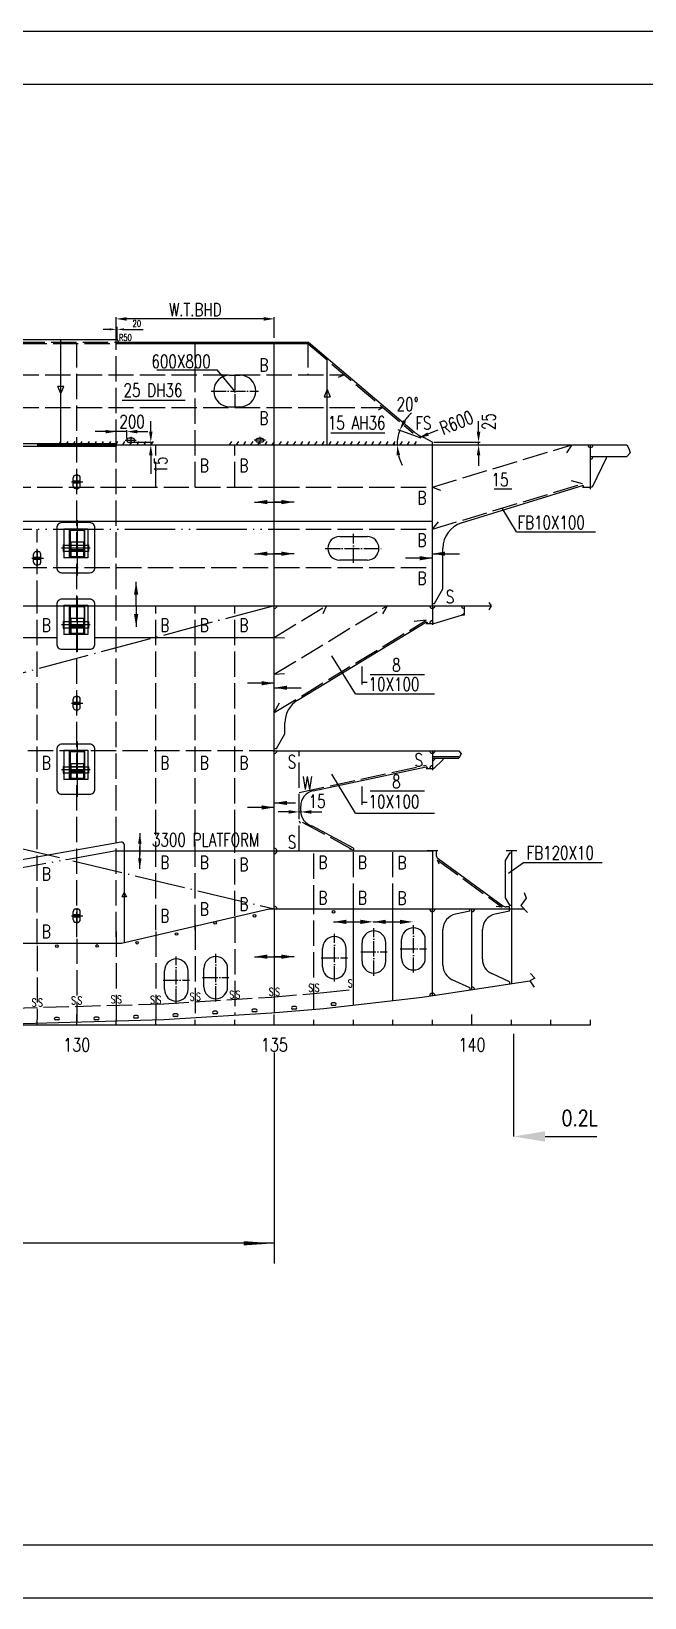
# Model space of a CAD drawing. Extents: x 415680 to 564480, y 322172 to 354547.
# Drawn here: x 510728 to 522369, y 322272 to 351972 of the extents above; entities that cross this region are included whole.
import ezdxf
from ezdxf.enums import TextEntityAlignment as Align

# ---------------------------------------------------------------- set-up
doc = ezdxf.new("R2010")
doc.units = 0
doc.header["$LTSCALE"] = 40
doc.header["$MEASUREMENT"] = 0
for name, pattern in [('ACAD_ISO02W100', [15, 12, -3]), ('ACAD_ISO04W100', [30.5, 24, -3, 0.5, -3]), ('ACAD_ISO05W100', [34, 24, -3, 0.5, -3, 0.5, -3]), ('DASHDOT', [1, 0.5, -0.25, 0, -0.25]), ('HIDDEN', [0.375, 0.25, -0.125])]:
    doc.linetypes.add(name, pattern=pattern)
doc.layers.get('0').update_dxf_attribs({"linetype": 'CONTINUOUS'})
doc.layers.get('DEFPOINTS').update_dxf_attribs({"linetype": 'CONTINUOUS'})
for name, color, linetype in [('BEAR', 7, 'CONTINUOUS'), ('BT_ENG', 7, 'CONTINUOUS'), ('C-CEN', 4, 'ACAD_ISO04W100'), ('C-CON', 4, 'CONTINUOUS'), ('C-DAS', 4, 'ACAD_ISO02W100'), ('FRAME', 7, 'CONTINUOUS'), ('TEXT-ENG', 7, 'CONTINUOUS'), ('Y-CON', 2, 'CONTINUOUS'), ('Y-DAS', 2, 'ACAD_ISO02W100'), ('Y-PH', 2, 'ACAD_ISO05W100')]:
    doc.layers.add(name, color=color, linetype=linetype)
doc.styles.add('ROMANS', font='romans.shx', dxfattribs={"width": 0.75, "height": 250, "bigfont": 'hzdx.shx'})
doc.dimstyles.new('DM-100', dxfattribs={"dimscale": 0, "dimtxt": 250, "dimasz": 200, "dimexe": 30, "dimexo": 30, "dimgap": 50, "dimtad": 1, "dimdec": 0, "dimzin": 0, "dimdsep": 46, "dimtxsty": 'ROMANS', "dimcen": 0, "dimclrd": 1, "dimclre": 1, "dimclrt": 1, "dimadec": 0, "dimazin": 0, "dimtfac": 1, "dimtdec": 0, "dimtmove": 0, "dimatfit": 3, "dimfxl": 1, "dimtolj": 1, "dimtzin": 0, "dimarcsym": 0})

# ---------------------------------------------------------------- blocks, each defined once
blk = doc.blocks.new('A$C2C786277')
at = {"layer": 'C-CEN', "ltscale": 0.1}
for p, q in [((0, 67), (210, 67)), ((105, 135), (105, 0))]:
    blk.add_line(p, q, dxfattribs=at)
at = {"layer": 'C-CON'}
for p, q in [((143, 105), (67, 105)), ((67, 30), (143, 30))]:
    blk.add_line(p, q, dxfattribs=at)
for centre, start, end in [((67, 67), 90, 270), ((143, 67), 270, 90)]:
    blk.add_arc(centre, 37.5, start, end, dxfattribs=at)
blk = doc.blocks.new('*D24')
at = {"color": 1, "linetype": 'ByBlock', "transparency": 16777216}
for p, q in [((515610, 337170), (515410, 337170)), ((515810, 337170), (515840, 337170)), ((515810, 337170), (515840, 337170)), ((516040, 337170), (516240, 337170))]:
    blk.add_line(p, q, dxfattribs=at)
for points in [[(515610, 337204), (515610, 337137), (515810, 337170)], [(516040, 337204), (516040, 337137), (515840, 337170)]]:
    blk.add_solid(points, dxfattribs=at)
at = {"layer": 'DEFPOINTS', "color": 0, "linetype": 'ByBlock', "transparency": 16777216}
for p in [(515810, 337170), (515840, 337170), (515840, 337170)]:
    blk.add_point(p, dxfattribs=at)
at = {"color": 1, "linetype": 'ByBlock', "transparency": 16777216, "insert": (516152, 337373), "char_height": 250, "attachment_point": 5, "style": 'ROMANS'}
blk.add_mtext('\\A1;15', dxfattribs=at)
blk = doc.blocks.new('A$C75882CA2')
at = {"layer": 'C-CON'}
for p, q in [((0, 57), (136, 114)), ((0, 57), (136, 0)), ((136, 0), (136, 114))]:
    blk.add_line(p, q, dxfattribs=at)
blk = doc.blocks.new('POT')
at = {"color": 90, "linetype": 'Continuous'}
for p, q in [((-0.99, 0), (1.17, 0)), ((-0.68, -0.75), (-0.68, 0.75)), ((-0.68, 0.2), (0.68, 0.2)), ((-0.18, 1.25), (0.18, 1.25)), ((0, 1.44), (0, -1.52)), ((0.68, -0.75), (0.68, 0.75)), ((-0.68, -0.2), (0.68, -0.2)), ((-0.18, -1.25), (0.18, -1.25))]:
    blk.add_line(p, q, dxfattribs=at)
for centre, start, end in [((-0.18, 0.75), 90, 180), ((0.18, 0.75), 0, 90), ((-0.18, -0.75), 180, 270), ((0.18, -0.75), 270, 0)]:
    blk.add_arc(centre, 0.5, start, end, dxfattribs=at)
blk = doc.blocks.new('*D123')
at = {"color": 1, "linetype": 'ByBlock', "transparency": 16777216}
blk.add_line((518444, 344410), (518073, 344261), dxfattribs=at)
blk.add_solid([(518246, 344366), (518271, 344304), (518073, 344261)], dxfattribs=at)
at = {"layer": 'DEFPOINTS', "color": 0, "linetype": 'ByBlock', "transparency": 16777216}
for p in [(518073, 344261), (518629, 344485)]:
    blk.add_point(p, dxfattribs=at)
at = {"color": 1, "linetype": 'ByBlock', "transparency": 16777216, "insert": (518797, 344552), "char_height": 250, "attachment_point": 5, "rotation": 21.9196, "style": 'ROMANS'}
blk.add_mtext('\\A1;R600', dxfattribs=at)
blk = doc.blocks.new('*D124')
at = {"color": 1, "linetype": 'ByBlock', "transparency": 16777216}
blk.add_line((518129, 344257), (517691, 344417), dxfattribs=at)
for start, end in [(131.5234, 145.7617), (160, 180), (194.2383, 208.4766)]:
    blk.add_arc((518477, 344130), 807, start, end, dxfattribs=at)
for points in [[(517840, 344569), (517781, 344600), (517719, 344406)], [(517662, 343928), (517728, 343936), (517670, 344130)]]:
    blk.add_solid(points, dxfattribs=at)
at = {"layer": 'DEFPOINTS', "color": 0, "linetype": 'ByBlock', "transparency": 16777216}
for p in [(517676, 344224), (518157, 344247), (510840, 344130), (518340, 344180), (522028, 344130)]:
    blk.add_point(p, dxfattribs=at)
at = {"color": 1, "linetype": 'ByBlock', "transparency": 16777216, "insert": (517870, 344901), "char_height": 250, "attachment_point": 5, "style": 'ROMANS'}
blk.add_mtext('\\A1;20°', dxfattribs=at)
blk = doc.blocks.new('A$C71C01ADF')
at = {"color": 5, "linetype": 'HIDDEN'}
for p, q in [((-2.55, 3.7), (2, 3.7)), ((-2.55, 3.7), (-2.55, -1.85)), ((-1.55, 3.7), (-1.55, -1.85)), ((-1.55, 3.55), (1.4, 3.55)), ((1.4, 3.7), (1.4, -1.85)), ((2, 3.7), (2, -1.85)), ((-2.67, 0.63), (-2.55, 0.63)), ((-2.67, 0.63), (-2.67, -0.63)), ((-2.55, 0.58), (2, 0.58)), ((-2.53, 0.58), (-2.54, 0.57)), ((-2.54, 0.57), (-2.54, -0.57)), ((-2.53, 0.58), (-2.53, -0.58)), ((1.98, 0.58), (1.99, 0.57)), ((1.98, 0.58), (1.98, -0.58)), ((1.99, 0.57), (1.99, -0.57)), ((2.12, 0.63), (2, 0.63)), ((2.12, 0.63), (2.12, -0.63)), ((-2.67, -0.63), (-2.55, -0.63)), ((-2.55, -0.58), (2, -0.58)), ((2, -1.85), (-2.55, -1.85)), ((-2.53, -0.58), (-2.54, -0.57)), ((1.4, -1.76), (-1.55, -1.76)), ((1.98, -0.58), (1.99, -0.57)), ((2.12, -0.63), (2, -0.63))]:
    blk.add_line(p, q, dxfattribs=at)
at = {"color": 3, "linetype": 'DASHDOT'}
for p, q in [((0, 5.35), (0, -5.15)), ((2.42, 0), (-2.97, 0))]:
    blk.add_line(p, q, dxfattribs=at)
at = {"color": 1, "linetype": 'Continuous'}
blk.add_line((-1.25, 0.6), (1.25, 0.6), dxfattribs=at)
at = {"color": 7, "linetype": 'Continuous'}
for p, q in [((-1.25, -0.23), (1.25, -0.23)), ((-1.25, -0.35), (1.25, -0.35))]:
    blk.add_line(p, q, dxfattribs=at)
for points in [[(3.35, -3.65), (3.35, 3.85, 0.414214), (2.35, 4.85), (-2.9, 4.85, 0.414214), (-3.9, 3.85), (-3.9, -3.65, 0.414214), (-2.9, -4.65), (2.35, -4.65, 0.414214)], [(1.08, -1.65), (-1.08, -1.65, -0.414214), (-1.28, -1.45), (-1.28, 3.25, -0.414214), (-1.08, 3.45), (1.08, 3.45, -0.414214), (1.28, 3.25), (1.28, -1.45, -0.414214)], [(1.05, -1.65, 0.414214), (1.25, -1.45), (1.25, 1.15), (-1.25, 1.15), (-1.25, -1.45, 0.414214), (-1.05, -1.65)]]:
    blk.add_lwpolyline(points, format="xyb", close=True, dxfattribs=at)

msp = doc.modelspace()

# ---------------------------------------------------------------- linework, layer by layer
at = {"color": 2}
for p, q in [((418280, 350971.6), (563380, 350971.6)), ((418280, 323271.6), (563380, 323271.6))]:
    msp.add_line(p, q, dxfattribs=at)
at = {"color": 3, "linetype": 'ByBlock', "ltscale": 1.5}
for p, q in [((512215, 346320.3, 50), (512090, 346320.3, 50)), ((512340, 346320.3, 50), (512360, 346320.3, 50)), ((512485, 346320.3, 50), (512851.7, 346320.3, 50))]:
    msp.add_line(p, q, dxfattribs=at)
at = {"color": 1, "linetype": 'ByBlock'}
for p, q in [((512340, 346110.3), (512340, 346548.7)), ((515140, 346518.7), (512540, 346518.7)), ((515340, 346159.8), (515340, 346548.7)), ((512995.5, 344380.4), (512995.5, 344580.4)), ((519215.8, 344380.4), (519215.8, 344580.4)), ((512340, 344381.3), (511941.2, 344381.3)), ((512340, 344247.9), (512340, 344411.3)), ((512540, 344381.3), (512340, 344381.3)), ((512540, 344381.3), (512340, 344381.3)), ((512540, 344247.9), (512540, 344411.3)), ((512740, 344381.3), (512940, 344381.3)), ((512645, 344180.4), (513025.5, 344180.4)), ((512645, 344130.4), (513025.5, 344130.4)), ((512995.5, 344180.4), (512995.5, 344130.4)), ((512995.5, 344180.4), (512995.5, 344130.4)), ((512995.5, 343930.4), (512995.5, 343579.9)), ((518370, 344180.4), (519245.8, 344180.4)), ((518370, 344130.4), (519245.8, 344130.4)), ((519215.8, 344130.4), (519215.8, 344180.4)), ((519215.8, 344130.4), (519215.8, 344180.4)), ((519215.8, 343930.4), (519215.8, 343730.4))]:
    msp.add_line(p, q, dxfattribs=at)
at = {"linetype": 'ByBlock', "ltscale": 1.5}
for p, q in [((512340, 346050.3, 50), (512340, 346370.3, 50)), ((512360, 346130.3, 50), (512360, 346370.3, 50))]:
    msp.add_line(p, q, dxfattribs=at)
at = {"ltscale": 1.5}
for p, q in [((512340, 346080.3, 50), (515985.8, 346080.3, 50)), ((512340, 346050.3, 50), (515974.8, 346050.3, 50))]:
    msp.add_line(p, q, dxfattribs=at)
for p, q in [((515985.8, 346080.3), (517993.6, 344376.1)), ((516340, 344130.4), (516340, 345740.3)), ((514490, 345450.3), (514690, 345450.3)), ((516669.9, 345460.3), (516553.3, 345408.2)), ((514490, 344850.3), (514690, 344850.3)), ((517400.4, 344840.3), (517307.9, 344791.2)), ((518340, 344180.4), (518176.7, 344269.8)), ((511249.9, 344130.4), (511290.8, 344197)), ((511384.9, 344130.4), (511425.8, 344197)), ((511519.9, 344130.4), (511560.8, 344197)), ((511654.9, 344130.4), (511695.8, 344197)), ((511789.9, 344130.4), (511830.8, 344197)), ((511924.9, 344130.4), (511965.8, 344197)), ((512059.9, 344130.4), (512100.8, 344197)), ((512194.9, 344130.4), (512235.8, 344197)), ((512329.9, 344130.4), (512370.8, 344197)), ((512340, 344155.4), (512340, 344105.4)), ((512464.9, 344130.4), (512505.8, 344197)), ((512599.9, 344130.4), (512640.8, 344197)), ((512734.9, 344130.4), (512775.8, 344197)), ((512869.9, 344130.4), (512910.8, 344197)), ((513004.9, 344130.4), (513045.8, 344197)), ((514489.9, 344130.4), (514530.8, 344197)), ((514624.9, 344130.4), (514665.8, 344197)), ((514759.9, 344130.4), (514800.8, 344197)), ((514894.9, 344130.4), (514935.8, 344197)), ((515029.9, 344130.4), (515070.8, 344197)), ((515164.9, 344130.4), (515205.8, 344197)), ((515299.9, 344130.4), (515340.8, 344197)), ((515434.9, 344130.4), (515475.8, 344197)), ((515569.9, 344130.4), (515610.8, 344197)), ((515704.9, 344130.4), (515745.8, 344197)), ((515839.9, 344130.4), (515880.8, 344197)), ((515974.9, 344130.4), (516015.8, 344197)), ((516109.9, 344130.4), (516150.8, 344197)), ((516244.9, 344130.4), (516285.8, 344197)), ((516379.9, 344130.4), (516420.8, 344197)), ((516514.9, 344130.4), (516555.8, 344197)), ((516649.9, 344130.4), (516690.8, 344197)), ((516784.9, 344130.4), (516825.8, 344197)), ((516919.9, 344130.4), (516960.8, 344197)), ((517054.9, 344130.4), (517095.8, 344197)), ((517189.9, 344130.4), (517230.8, 344197)), ((517324.9, 344130.4), (517365.8, 344197)), ((517459.9, 344130.4), (517500.8, 344197)), ((517594.9, 344130.4), (517635.8, 344197)), ((517729.9, 344130.4), (517770.8, 344197)), ((517864.9, 344130.4), (517905.8, 344197)), ((517999.9, 344130.4), (518040.8, 344197)), ((518340, 344130.4), (518340, 344180.4)), ((520987.2, 344130.4), (520883.8, 343979.9)), ((518892.1, 342648.8), (521189, 343360.2)), ((521185.7, 343390.4), (520977.1, 343447.5)), ((514963.2, 343045.2), (515474.3, 343045.2)), ((515716.8, 343045.2), (515340, 343045.2)), ((518340, 343330.3), (518490.5, 343274.4)), ((519510.4, 343296.9), (519845.2, 343296.9)), ((518340, 342530.3), (518457.2, 342668.8)), ((518540, 341398.2), (518540, 342171.2)), ((514963.2, 342066.2), (515474.3, 342066.2)), ((515716.8, 342066.2), (515340, 342066.2)), ((518340, 341981.2), (517828.9, 341981.2)), ((518340, 342066.2), (518851.1, 342066.2)), ((512717.2, 341080.3), (512717.2, 341532.8)), ((518379.6, 341120.3), (518540, 341398.2)), ((512717.2, 341080.3), (512717.2, 340679.5)), ((516327.3, 341080.3), (516259, 340927.5)), ((517479.4, 341080.3), (517392.1, 340927.5)), ((518340, 341120.3), (518379.6, 341120.3)), ((515780.4, 339287.8), (518227, 340774.5)), ((518220, 340805.3), (517990.7, 340778.1)), ((518370, 340745.3), (518340, 340745.3)), ((518370, 340745.3), (518890, 340900.3)), ((511935, 340480.4), (515340, 340480.4)), ((515340, 340480.4), (515532.2, 340468.6)), ((515340, 339780.3), (515532.2, 339796.3)), ((515340, 339610.8), (514828.9, 339610.8)), ((515340, 339524.8), (515851.1, 339524.8)), ((515340, 339055.3), (515436, 339241.3)), ((515379.6, 338370.3), (515540, 338648.2)), ((515540, 338648.2), (515540, 338860.5)), ((515340, 338370.3), (515379.6, 338370.3)), ((515340, 337255.3), (514828.9, 337255.3)), ((515340, 337340.3), (515744.2, 337340.3)), ((515810, 337004.6), (515831.1, 336957.5)), ((516826, 336454), (516766.9, 336466.1)), ((518410, 336430.3), (518410, 336367)), ((518432.4, 336262.7), (518461.2, 336183.8)), ((518450.1, 336286.9), (519678.4, 335389.6)), ((512490, 335650.2), (512445.9, 335562.2)), ((512490, 335650.2), (512534, 335562.2)), ((512534, 335562.2), (512445.9, 335562.2)), ((519660.7, 335365.4), (519551.8, 335379.7)), ((519800, 335370.4), (519737.4, 335370.4)), ((519800, 335330.4), (519800, 335370.4)), ((516463.2, 335085.7), (516974.3, 335085.7)), ((517213.2, 335085.7), (517724.3, 335085.7)), ((519050, 335287.4), (518779.4, 335232.6)), ((519800, 335287.4), (519529.4, 335232.6)), ((518540, 334262), (518540, 334938.8)), ((519290, 334377.4), (519290, 334938.8)), ((514963.2, 334425.4), (515474.3, 334425.4)), ((515716.8, 334425.4), (515340, 334425.4)), ((519050, 333835.6), (518714.9, 333989.4)), ((519050, 333835.6), (519050, 333795.1)), ((519800, 333951), (519464.9, 334104.7)), ((519800, 333951), (519800, 333910.5)), ((511590, 333130.3), (511590, 333330.3)), ((515340, 333130.3), (515340, 333330.3)), ((519090, 333130.3), (519090, 333330.3)), ((505984.2, 333130.3), (521340, 333130.3)), ((510840, 333130.3), (510840, 333230.3)), ((512340, 333130.3), (512340, 333230.3)), ((513090, 333130.3), (513090, 333230.3)), ((513840, 333130.3), (513840, 333230.3)), ((514590, 333130.3), (514590, 333230.3)), ((516090, 333130.3), (516090, 333230.3)), ((516840, 333130.3), (516840, 333230.3)), ((517590, 333130.3), (517590, 333230.3)), ((518340, 333130.3), (518340, 333230.3)), ((519840, 333130.3), (519840, 333230.3)), ((519879.8, 332965), (519879.8, 331016)), ((520590, 333130.3), (520590, 333230.3)), ((521340, 333130.3), (521340, 333230.3)), ((515340, 332606.7), (515340, 328610)), ((515340, 328991.1), (440340, 328991.1))]:
    msp.add_line(p, q)
at = {"color": 0, "linetype": 'ByBlock'}
msp.add_line((520479.8, 331016), (521458.2, 331016), dxfattribs=at)
for points in [[(440340, 344155.4), (512340, 344155.4)], [(440340, 344105.4), (512340, 344105.4)]]:
    msp.add_lwpolyline(points)
for points in [[(514963.2, 343045.2, 0, 80, 0), (515205, 343045.2, 80, 80, 0)], [(515716.8, 343045.2, 0, 80, 0), (515474.9, 343045.2, 80, 80, 0)], [(514963.2, 342066.2, 0, 80, 0), (515205, 342066.2, 80, 80, 0)], [(515716.8, 342066.2, 0, 80, 0), (515474.9, 342066.2, 80, 80, 0)], [(518340, 341981.2, 0, 80, 0), (518098.2, 341981.2, 80, 80, 0)], [(518340, 342066.2, 0, 80, 0), (518581.8, 342066.2, 80, 80, 0)], [(512717.2, 341532.8, 0, 80, 0), (512717.2, 341291, 80, 80, 0)], [(512717.2, 340679.5, 0, 80, 0), (512717.2, 340921.3, 80, 80, 0)], [(515340, 339610.8, 0, 80, 0), (515098.2, 339610.8, 80, 80, 0)], [(515340, 339524.8, 0, 80, 0), (515581.8, 339524.8, 80, 80, 0)], [(515340, 337255.3, 0, 80, 0), (515098.2, 337255.3, 80, 80, 0)], [(515340, 337340.3, 0, 80, 0), (515581.8, 337340.3, 80, 80, 0)], [(516463.2, 335085.7, 0, 80, 0), (516705, 335085.7, 80, 80, 0)], [(517216.8, 335085.7, 0, 80, 0), (516974.9, 335085.7, 80, 80, 0)], [(517213.2, 335085.7, 0, 80, 0), (517455, 335085.7, 80, 80, 0)], [(517966.8, 335085.7, 0, 80, 0), (517724.9, 335085.7, 80, 80, 0)], [(514963.2, 334425.4, 0, 80, 0), (515205, 334425.4, 80, 80, 0)], [(515716.8, 334425.4, 0, 80, 0), (515474.9, 334425.4, 80, 80, 0)], [(515340, 328991.1, 0, 80, 0), (514757.8, 328991.1, 80, 80, 0)]]:
    msp.add_lwpolyline(points, format="xyseb")
at = {"ltscale": 1.5}
msp.add_arc((512410, 346130.3, 50), 50, 180, 270, dxfattribs=at)
for centre, radius, start, end in [((514490, 345150.3), 300, 90, 270), ((514690, 345150.3), 300, 270, 90), ((518381.9, 344833.6), 600, 229.67668, 250), ((519040, 342171.2), 500, 107.20896, 180), ((518940, 341080.3), 50, 180, 270), ((516040, 338860.5), 500, 121.28449, 180), ((515340, 336430.3), 50, 270, 90), ((518510, 336367), 100, 180, 233.17496), ((518340, 335330.4), 50, 180, 0), ((519090, 335330.4), 50, 270, 0), ((519737.4, 335470.4), 100, 233.17496, 270), ((519737.4, 335470.4), 100, 233.85279, 270), ((518840, 334938.8), 300, 101.64452, 180), ((519590, 334938.8), 300, 101.64452, 180), ((518840, 334262), 300, 180, 245.35259), ((519590, 334377.4), 300, 180, 245.35259), ((519090, 333801.3), 50, 8.74373, 90), ((518340, 333685.9), 50, 8.74373, 188.74373)]:
    msp.add_arc(centre, radius, start, end)
at = {"color": 3, "linetype": 'ByBlock', "ltscale": 1.5}
for points in [[(512215, 346341.1, 50), (512215, 346299.5, 50), (512340, 346320.3, 50)], [(512485, 346341.1, 50), (512485, 346299.5, 50), (512360, 346320.3, 50)]]:
    msp.add_solid(points, dxfattribs=at)
at = {"color": 1, "linetype": 'ByBlock'}
for points in [[(512540, 346552), (512540, 346485.4), (512340, 346518.7)], [(515140, 346552), (515140, 346485.4), (515340, 346518.7)], [(512140, 344414.6), (512140, 344347.9), (512340, 344381.3)], [(512740, 344414.6), (512740, 344347.9), (512540, 344381.3)], [(512962.2, 344380.4), (513028.9, 344380.4), (512995.5, 344180.4)], [(519182.4, 344380.4), (519249.1, 344380.4), (519215.8, 344180.4)], [(512962.2, 343930.4), (513028.9, 343930.4), (512995.5, 344130.4)], [(519182.4, 343930.4), (519249.1, 343930.4), (519215.8, 344130.4)]]:
    msp.add_solid(points, dxfattribs=at)
at = {"color": 0, "linetype": 'ByBlock'}
msp.add_solid([(520479.8, 331116), (520479.8, 330916), (519879.8, 331016)], dxfattribs=at)
at = {"layer": 'BEAR'}
for p, q in [((518340, 338220.3), (518842.8, 338220.3)), ((518340, 338190.3), (518842.8, 338190.3)), ((516840, 336480.3), (516840, 336430.3)), ((519800, 336390.3), (519720, 336251.7)), ((519720, 336251.7), (519720, 335538.9)), ((519840, 336390.3), (519800, 336390.3)), ((519720, 335538.9), (519800, 335400.4)), ((519800, 335400.4), (519840, 335400.4))]:
    msp.add_line(p, q, dxfattribs=at)
for points in [[(522027.7, 344130.4), (522066.1, 344063), (522095.9, 343979.7), (522027.7, 343910.4)], [(521340, 343910.4), (522027.7, 343910.4)], [(521640, 343910.4), (521640, 343880.4), (521370, 343330.4), (521340, 343330.4)], [(519410.9, 341140.9), (519455.6, 341080.3), (519410.9, 341000.9)], [(518842.8, 338330.3), (518887.5, 338269.6), (518842.8, 338190.3)], [(518540, 338190.3), (518540, 338160.3), (518370, 337995.3), (518340, 337995.3)]]:
    msp.add_lwpolyline(points, dxfattribs=at)
for centre, radius, start, end in [((521340, 344130.4), 50, 180, 270), ((521340, 344130.4), 50, 270, 0), ((521340, 343910.4), 50, 270, 0), ((521185.7, 343330.4), 30, 0, 83.76256), ((515340, 341080.3), 50, 270, 0), ((518340, 341080.3), 50, 180, 270), ((518340, 341080.3), 50, 270, 0), ((518220, 340745.3), 30, 0, 76.45426), ((518340, 340745.3), 50, 90, 180), ((515340, 338330.3), 50, 270, 0), ((518340, 338330.3), 50, 180, 270), ((518340, 338330.3), 50, 270, 0), ((518220, 337995.3), 30, 0, 85.06527), ((518340, 337995.3), 50, 90, 180), ((518340, 338190.3), 50, 270, 0), ((515340, 335330.4), 50, 0, 90)]:
    msp.add_arc(centre, radius, start, end, dxfattribs=at)
at = {"layer": 'BT_ENG'}
for p, q in [((415780, 351971.6), (564380, 351971.6)), ((415780, 322271.6), (564380, 322271.6))]:
    msp.add_line(p, q, dxfattribs=at)
at = {"layer": 'C-CEN', "ltscale": 0.3}
for p, q in [((514590, 345460.3), (514590, 344840.3)), ((514140, 345150.3), (515040, 345150.3)), ((516840, 341892.8), (516840, 342442.8)), ((516305, 342167.8), (517375, 342167.8)), ((517979.4, 334123.6), (517979.4, 335023.6)), ((516479.4, 333956.4), (516479.4, 334856.4)), ((517229.4, 334064.6), (517229.4, 334964.6)), ((513479.4, 333531.7), (513479.4, 334431.7)), ((514229.4, 333578.1), (514229.4, 334478.1)), ((516979.4, 334514.6), (517479.4, 334514.6)), ((517729.4, 334573.6), (518229.4, 334573.6)), ((516229.4, 334406.4), (516729.4, 334406.4)), ((513229.4, 333981.7), (513729.4, 333981.7)), ((513979.4, 334028.1), (514479.4, 334028.1))]:
    msp.add_line(p, q, dxfattribs=at)
at = {"layer": 'C-CEN'}
for p, q in [((515340, 341080.3), (491338.2, 334680.3)), ((491340, 341055.3), (515340, 335330.4))]:
    msp.add_line(p, q, dxfattribs=at)
at = {"layer": 'C-CON'}
for p, q in [((470320, 346130.3, 50), (512360, 346130.3, 50)), ((511290, 344155.4), (511290, 346130.3)), ((513112.5, 345555.1), (514257.6, 345555.1)), ((514590, 345150.3), (514257.6, 345555.1)), ((512454.4, 344976.3), (513646.4, 344976.3)), ((516413, 344355.6), (517439.3, 344355.6)), ((510865, 344130.4), (512078.2, 344130.4)), ((517615, 344160.4), (517615, 344130.4)), ((519934.3, 342483.7), (519662.2, 342929.9)), ((519934.3, 342483.7), (521432.8, 342483.7)), ((516580, 342392.8), (517100, 342392.8)), ((517100, 341942.8), (516580, 341942.8)), ((507995, 340480.4), (511210, 340480.4)), ((516880.7, 339408.4), (516432.9, 340132.4)), ((517159.5, 339778.6), (518190.6, 339778.6)), ((516880.7, 339408.4), (518379.3, 339408.4)), ((516078.1, 337572.8), (518222.6, 338025.2)), ((516880.7, 337149.8), (516432.9, 337884.4)), ((517159.5, 337570.2), (518190.6, 337570.2)), ((515840, 337191.8), (515840, 337279.3)), ((516880.7, 337149.8), (518379.3, 337149.8)), ((516840.3, 336480.4), (516062.1, 336902.1)), ((512431.2, 336598.9), (510063.7, 336178)), ((512490, 336549.6), (512490, 334692.3)), ((519785.2, 336007.5), (520065.8, 336210.9)), ((520065.8, 336210.9), (521564.3, 336210.9)), ((519050, 335287.4), (519050, 335330.4)), ((519800, 335287.4), (519800, 335330.4)), ((517754.4, 334398.6), (517754.4, 334748.6)), ((518204.4, 334398.6), (518204.4, 334748.6)), ((516254.4, 334231.4), (516254.4, 334581.4)), ((516704.4, 334231.4), (516704.4, 334581.4)), ((517004.4, 334339.6), (517004.4, 334689.6)), ((517454.4, 334339.6), (517454.4, 334689.6)), ((513254.4, 333806.7), (513254.4, 334156.7)), ((513704.4, 333806.7), (513704.4, 334156.7)), ((514004.4, 333853.1), (514004.4, 334203.1)), ((514454.4, 333853.1), (514454.4, 334203.1)), ((516490.1, 333549.4), (516439.9, 333549.4)), ((511240.1, 333275.4), (511189.9, 333275.4)), ((511990.1, 333278.3), (511939.9, 333278.3)), ((512740.1, 333309.6), (512689.9, 333309.6)), ((512740.1, 333259.6), (512689.9, 333259.6)), ((513490.1, 333340.2), (513439.9, 333340.2)), ((513490.1, 333290.2), (513439.9, 333290.2)), ((514240.1, 333389.4), (514189.9, 333389.4)), ((514240.1, 333339.4), (514189.9, 333339.4)), ((514990.1, 333429.6), (514939.9, 333429.6)), ((514990.1, 333379.6), (514939.9, 333379.6)), ((515740.1, 333477.9), (515689.9, 333477.9)), ((515740.1, 333427.9), (515689.9, 333427.9)), ((516490.1, 333499.4), (516439.9, 333499.4)), ((511240.1, 333225.4), (511189.9, 333225.4)), ((511990.1, 333228.3), (511939.9, 333228.3))]:
    msp.add_line(p, q, dxfattribs=at)
for points in [[(520079.9, 335645.6), (520117, 335534.4), (520018, 335398.4), (520141.7, 335262.4)], [(520198.7, 334105.9), (520285.3, 334019.4), (520186.3, 333969.9), (520272.9, 333846.3)]]:
    msp.add_lwpolyline(points, dxfattribs=at)
for centre in [(514215, 335067.6), (514965, 335200.9), (516465, 335275.4), (513485, 334855.8), (511215, 334626.1), (511975, 334629.2), (512735, 334690.9)]:
    msp.add_circle(centre, 25, dxfattribs=at)
for centre, radius, start, end in [((516580, 342167.8), 225, 90, 270), ((517100, 342167.8), 225, 270, 90), ((516140, 337279.3), 300, 101.91159, 180), ((516140, 337191.8), 300, 180, 254.95059), ((512440, 336549.6), 50, 360, 100.0806), ((515340, 335330.4), 50, 359.9999999999333, 0), ((516479.4, 334581.4), 225, 0, 180), ((517229.4, 334689.6), 225, 0, 180), ((517979.4, 334748.6), 225, 0, 180), ((514229.4, 334203.1), 225, 0, 180), ((513479.4, 334156.7), 225, 0, 180), ((516479.4, 334231.4), 225, 180, 0), ((517229.4, 334339.6), 225, 180, 0), ((517979.4, 334398.6), 225, 180, 0), ((514229.4, 333853.1), 225, 180, 0), ((513479.4, 333806.7), 225, 180, 0), ((516439.9, 333524.4), 25, 90, 270), ((516490.1, 333524.4), 25, 270, 90), ((511189.9, 333250.4), 25, 90, 270), ((511240.1, 333250.4), 25, 270, 90), ((511939.9, 333253.3), 25, 90, 270), ((511990.1, 333253.3), 25, 270, 90), ((512689.9, 333284.6), 25, 90, 270), ((512740.1, 333284.6), 25, 270, 90), ((513439.9, 333315.2), 25, 90, 270), ((513490.1, 333315.2), 25, 270, 90), ((514189.9, 333364.4), 25, 90, 270), ((514240.1, 333364.4), 25, 270, 90), ((514939.9, 333404.6), 25, 90, 270), ((514990.1, 333404.6), 25, 270, 90), ((515689.9, 333452.9), 25, 90, 270), ((515740.1, 333452.9), 25, 270, 90)]:
    msp.add_arc(centre, radius, start, end, dxfattribs=at)
at = {"layer": 'C-DAS'}
for p, q in [((440340, 346050.3, 50), (512340, 346050.3, 50)), ((470306.9, 346080.3, 50), (512340, 346080.3, 50)), ((518340, 343330.3), (520987.2, 344130.4)), ((518340, 342530.3), (521185.7, 343390.4)), ((515340, 343330.3), (518340, 343330.3)), ((515340, 342530.3), (518340, 342530.3)), ((515340, 341805.3), (518340, 341805.3)), ((510840, 336730.4), (510840, 341080.3)), ((513090, 336730.4), (513090, 341080.3)), ((513840, 336730.4), (513840, 341080.3)), ((514590, 336730.4), (514590, 341080.3)), ((515340, 339780.3), (517479.4, 341080.3)), ((515340, 340480.4), (516327.3, 341080.3)), ((515340, 339055.3), (518220, 340805.3)), ((515810, 336430.3), (515810, 338330.3)), ((515810, 337538), (518220, 338055.3)), ((516826, 336454), (515810, 337004.6)), ((510840, 334663.7), (510840, 336730.4)), ((513090, 334930.4), (513090, 336730.4)), ((513840, 334930.4), (513840, 336730.4)), ((514590, 335197), (514590, 336730.4)), ((516090, 335300.4), (516090, 336430.3)), ((516840, 335330.4), (516840, 336430.3)), ((517590, 335330.4), (517590, 336430.3)), ((518432.4, 336262.7), (519660.7, 335365.4))]:
    msp.add_line(p, q, dxfattribs=at)
for points in [[(436590, 345460.3), (516669.9, 345460.3)], [(436590, 344840.3), (517400.4, 344840.3)], [(426840, 343330.3), (515340, 343330.3)], [(425340, 341805.3), (515340, 341805.3)], [(447090, 334161.2), (448240, 333995.8), (450311, 333760.9), (452434.8, 333613.3), (454559.9, 333529.2), (454740, 333523.7), (455443.6, 333503.9), (459498.1, 333439.1), (461240, 333431.9), (463592.7, 333430.3), (465340, 333430.3), (504740, 333430.3), (505984.2, 333430.3), (506740, 333430.5), (507378.7, 333431), (510360.7, 333449.4), (513240, 333532.6), (515284.5, 333659), (516281, 333745.5), (516840, 333808.6)]]:
    msp.add_lwpolyline(points, dxfattribs=at)
at = {"layer": 'DEFPOINTS', "color": 0, "linetype": 'ByBlock'}
for p in [(512340, 346518.7), (512340, 346080.3), (515340, 346080.3), (512340, 344381.3), (512340, 344217.9), (512540, 344217.9), (512615, 344180.4), (512615, 344130.4), (512995.5, 344130.4), (515065, 344180.4), (515065, 344130.4), (515140, 344217.9), (518340, 344180.4), (518340, 344130.4), (519215.8, 344180.4)]:
    msp.add_point(p, dxfattribs=at)
at = {"layer": 'DEFPOINTS', "color": 0, "linetype": 'ByBlock', "ltscale": 1.5}
msp.add_point((512360, 346320.3, 50), dxfattribs=at)
at = {"layer": 'TEXT-ENG', "color": 1}
msp.add_lwpolyline([(504190, 342680.4), (518340, 342680.4)], dxfattribs=at)
at = {"layer": 'Y-CON'}
for p, q in [((515340, 344130.4), (515340, 346080.3)), ((515340, 345460.3), (515540, 345460.3)), ((515340, 344840.3), (515540, 344840.3)), ((515340, 335330.4), (515340, 344130.4)), ((518340, 341080.3), (518340, 344130.4)), ((521340, 343290.4), (521340, 344130.4)), ((521190, 343330.4), (521340, 343330.4)), ((510440, 341080.3), (515340, 341080.3)), ((515340, 341080.3), (519455.6, 341080.3)), ((518220, 340745.3), (518340, 340745.3)), ((517000.5, 339929.1), (517000.5, 339583.9)), ((517000.5, 339633.9), (517100.5, 339633.9)), ((515340, 338330.3), (518842.8, 338330.3)), ((518220, 337995.3), (518340, 337995.3)), ((517000.5, 337652.7), (517000.5, 337307.5)), ((517000.5, 337357.5), (517100.5, 337357.5)), ((512340, 336430.3), (515340, 336430.3)), ((515340, 336430.3), (518340, 336430.3)), ((518440, 336430.3), (518240, 336430.3)), ((518340, 336430.3), (518340, 335330.4)), ((519940, 336430.3), (519740, 336430.3)), ((519840, 336430.3), (519840, 333916.6)), ((512438.2, 334680.3), (515240, 335330.3)), ((515240, 335330.4), (520079.9, 335330.4)), ((515340, 335330.4), (515340, 333363.8)), ((516840, 333508.6), (516840, 335330.4)), ((517590, 333593.3), (517590, 335330.4)), ((518340, 333685.9), (518340, 335330.4)), ((519090, 333801.3), (519090, 335330.4)), ((470238.2, 334680.3), (512438.2, 334680.3))]:
    msp.add_line(p, q, dxfattribs=at)
for points in [[(510840, 344130.4), (522027.7, 344130.4)], [(518940, 341080.3), (518940, 340900.3), (518890, 340900.3), (518940, 340933.8)], [(510360.7, 333149.4), (513240, 333232.6), (515284.5, 333359), (516281, 333445.5), (518144, 333655.8), (520186.3, 333969.9)]]:
    msp.add_lwpolyline(points, dxfattribs=at)
at = {"layer": 'Y-DAS'}
for p, q in [((511590, 334797), (511590, 346050.3)), ((512340, 344130.4), (512340, 346080.3)), ((513840, 343329.9), (513840, 346050.3)), ((515974.8, 346080.3), (515974.8, 345460.3)), ((515974.8, 346050.3), (517974.2, 344353.3)), ((512340, 334797), (512340, 344130.4)), ((513090, 343330.3), (513090, 344130.4)), ((514590, 343330.3), (514590, 344130.4)), ((510840, 341080.3), (510840, 342530.3)), ((515340, 338330.3), (440340, 338330.3)), ((513840, 335033.7), (513840, 333269.7)), ((514590, 335167), (514590, 333316.1)), ((516090, 333428.9), (516090, 335300.4)), ((511590, 334767), (511590, 333184.9)), ((512340, 334900.4), (512340, 333206.6)), ((513090, 334900.4), (513090, 333228.3)), ((510840, 334633.7), (510840, 333232.8))]:
    msp.add_line(p, q, dxfattribs=at)
at = {"layer": 'Y-PH'}
for p, q in [((518340, 341080.3), (518340, 340715.3)), ((515340, 338330.3), (515340, 338330.3)), ((518340, 338330.3), (518340, 337965.3)), ((512340, 336430.3), (510090, 336030.3))]:
    msp.add_line(p, q, dxfattribs=at)
msp.add_lwpolyline([(470340, 342530.3), (515340, 342530.3)], dxfattribs=at)

# ---------------------------------------------------------------- block references
at = {"color": 90, "linetype": 'Continuous', "xscale": 100, "yscale": 100, "zscale": 100}
for p in [(511590, 343430.3), (510840, 341980.3), (511590, 339234.1), (511590, 335203.1)]:
    msp.add_blockref('POT', p, dxfattribs=at)
at = {"color": 7, "linetype": 'Continuous', "xscale": 100.0000000007276, "yscale": 99.99999999417923, "zscale": 99.99999999999991}
for p in [(511600, 342170.3), (511600, 340720.3), (511600, 337970.3)]:
    msp.add_blockref('A$C71C01ADF', p, dxfattribs=at)
at = {"layer": 'C-CON'}
for p, rotation in [((511347.2, 345102.2), 89.99999999999999), ((516282.8, 345177.5), 270)]:
    msp.add_blockref('A$C75882CA2', p, dxfattribs=dict(at, rotation=rotation))
msp.add_blockref('A$C2C786277', (512510, 344150.4), dxfattribs=at)
at = {"layer": 'C-CON', "xscale": -1}
msp.add_blockref('A$C2C786277', (515170, 344150.4), dxfattribs=at)

# ---------------------------------------------------------------- texts
at = {"style": 'ROMANS'}
for s, height, width, p in [('R50', 125, 0.75, (512389.8, 346101.4, 50)), ('600X800', 250, 0.75, (513007.7, 345588.4)), ('B', 250, 0.75, (515057.3, 345518.4)), ('25 DH36', 250, 0.75, (512477.7, 345042.4)), ('B', 250, 0.75, (515057.3, 344510)), ('15 AH36', 250, 0.75, (516355.2, 344421.6)), ('FS', 250, 0.75, (518016.2, 344419.3)), ('B', 250, 0.75, (513927.3, 343612.7)), ('B', 250, 0.75, (514677.3, 343612.7)), ('15', 250, 0.75, (519462.8, 343344.6)), ('B', 250, 0.75, (518057.3, 343000)), ('FB10X100', 250, 0.75, (519955, 342534.1)), ('B', 250, 0.75, (518057.3, 342200)), ('B', 250, 0.75, (518057.3, 341475)), ('S', 250, 0.75, (518595.2, 341126.7)), ('B', 250, 0.75, (510927.3, 340586.7)), ('B', 250, 0.75, (513177.3, 340586.7)), ('B', 250, 0.75, (513927.3, 340586.7)), ('B', 250, 0.75, (514677.3, 340586.7)), ('8', 250, 0.75, (517576.3, 339830.8)), ('10X100', 250, 0.75, (517129, 339468.9)), ('B', 250, 0.75, (510927.3, 337977.4)), ('B', 250, 0.75, (513177.3, 337977.4)), ('B', 250, 0.75, (513927.3, 337977.4)), ('B', 250, 0.75, (514677.3, 337977.3)), ('S', 250, 0.75, (515595.2, 337995.5)), ('S', 250, 0.75, (518000.3, 338029.3)), ('W', 250, 0.75, (515868.6, 337594.8)), ('8', 250, 0.75, (517576.3, 337622.3)), ('10X100', 250, 0.75, (517129, 337240.3)), ('S', 250, 0.75, (515595.2, 336475.5)), ('FB120X10', 250, 0.75, (520127.6, 336271.4)), ('B', 250, 0.75, (513177.3, 336088.7)), ('B', 250, 0.75, (513927.3, 336088.7)), ('B', 250, 0.75, (514677.3, 336046.8)), ('B', 250, 0.75, (516177.3, 336088.7)), ('B', 250, 0.75, (516927.3, 336088.7)), ('B', 250, 0.75, (517677.3, 336083.2)), ('B', 250, 0.75, (510927.3, 335868.6)), ('B', 250, 0.75, (516177.3, 335414.9)), ('B', 250, 0.75, (516927.3, 335414.9)), ('B', 250, 0.75, (517677.3, 335409.4)), ('B', 250, 0.75, (513177.3, 335074.3)), ('B', 250, 0.75, (513927.3, 335204.3)), ('B', 250, 0.75, (514677.3, 335297.4)), ('B', 250, 0.75, (510927.3, 334778.7)), ('S', 150, 0.7, (515235.8, 333684)), ('S', 150, 0.7, (515355.1, 333684)), ('S', 150, 0.7, (515985.8, 333760.2)), ('S', 150, 0.7, (516105.1, 333760.2)), ('S', 150, 0.7, (516735.8, 333843.8)), ('S', 150, 0.7, (510735.8, 333481.5)), ('S', 150, 0.7, (510855.1, 333481.5)), ('S', 150, 0.7, (511485.8, 333519.8)), ('S', 150, 0.7, (511605.1, 333519.8)), ('S', 150, 0.7, (512235.8, 333541.9)), ('S', 150, 0.7, (512355.1, 333541.9)), ('S', 150, 0.7, (512985.8, 333531.9)), ('S', 150, 0.7, (513105.1, 333531.9)), ('S', 150, 0.7, (513735.8, 333591)), ('S', 150, 0.7, (513855.1, 333591)), ('S', 150, 0.7, (514485.8, 333631)), ('S', 150, 0.7, (514605.1, 333631))]:
    msp.add_text(s, height=height, dxfattribs=dict(at, width=width)).set_placement(p)
at = {"style": 'ROMANS', "width": 0.8}
msp.add_text('0.2L', height=300, dxfattribs=at).set_placement((521135.1, 331366.5), align=Align.MIDDLE)
at = {"color": 1, "linetype": 'ByBlock', "char_height": 250, "style": 'ROMANS'}
for s, insert, attachment_point in [('\\A1;W.T.BHD', (513840, 346693.7), 5), ('\\A1;200', (512399, 344570.7), 4)]:
    msp.add_mtext(s, dxfattribs=dict(at, insert=insert, attachment_point=attachment_point))
at = {"color": 3, "linetype": 'ByBlock', "ltscale": 1.5, "insert": (512730.8, 346432.8, 50), "char_height": 125, "attachment_point": 5, "style": 'ROMANS'}
msp.add_mtext('\\A1;20', dxfattribs=at)
at = {"color": 1, "linetype": 'ByBlock', "char_height": 250, "attachment_point": 4, "rotation": 90, "style": 'ROMANS'}
for s, insert in [('25', (519410.5, 344410.7)), ('15', (513182.6, 343587.8))]:
    msp.add_mtext(s, dxfattribs=dict(at, insert=insert))
at = {"insert": (513017.7, 336767.6), "char_height": 250, "width": 4189.533, "attachment_point": 1, "style": 'ROMANS'}
msp.add_mtext('3300 PLATFORM', dxfattribs=at)
at = {"layer": 'FRAME', "style": 'ROMANS', "width": 0.8}
for s, p in [('130', (511590, 332755.3)), ('135', (515340, 332755.3)), ('140', (519090, 332755.3))]:
    msp.add_text(s, height=250, dxfattribs=at).set_placement(p, align=Align.MIDDLE)

# ---------------------------------------------------------------- dimensions: what is measured, and where the dimension line sits
dim = msp.add_angular_dim_2l(base=(517675.9, 344224.1), line1=((510840, 344130.4), (522027.7, 344130.4)), line2=((518340, 344180.4), (518157.3, 344246.9)), dimstyle='DM-100', override={"dimscale": 1, "dimtmove": 1})
dim.commit()
dim.dimension.update_dxf_attribs({"geometry": '*D124', "text_midpoint": (517870.4, 344900.8), "dimtype": 162})
dim = msp.add_radius_dim(center=(518629.2, 344484.6), mpoint=(518072.6, 344260.7), dimstyle='DM-100', override={"dimscale": 1, "dimtmove": 1})
dim.commit()
dim.dimension.update_dxf_attribs({"geometry": '*D123', "text_midpoint": (518796.5, 344552), "dimtype": 164})
at = {"layer": 'C-CON'}
dim = msp.add_linear_dim(base=(515840, 337170.3), p1=(515810, 337170.3), p2=(515840, 337170.3), text='15', dimstyle='DM-100', override={"dimscale": 1, "dimtmove": 1}, dxfattribs=at)
dim.commit()
dim.dimension.update_dxf_attribs({"geometry": '*D24', "text_midpoint": (516152.1, 337372.7), "dimtype": 160})

# ---------------------------------------------------------------- leaders
at = {"color": 1}
for points in [[(512786.9, 336769.5), (512786.9, 336349.3)], [(512786.9, 336091.1), (512786.9, 336511.3)]]:
    msp.add_leader(points, dimstyle='DM-100', override={"dimscale": 1}, dxfattribs=at)

doc.saveas('drawing.dxf')
